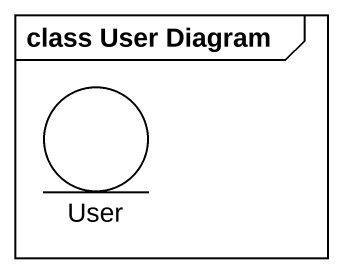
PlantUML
@startuml
mainframe class User Diagram
entity User
@enduml
